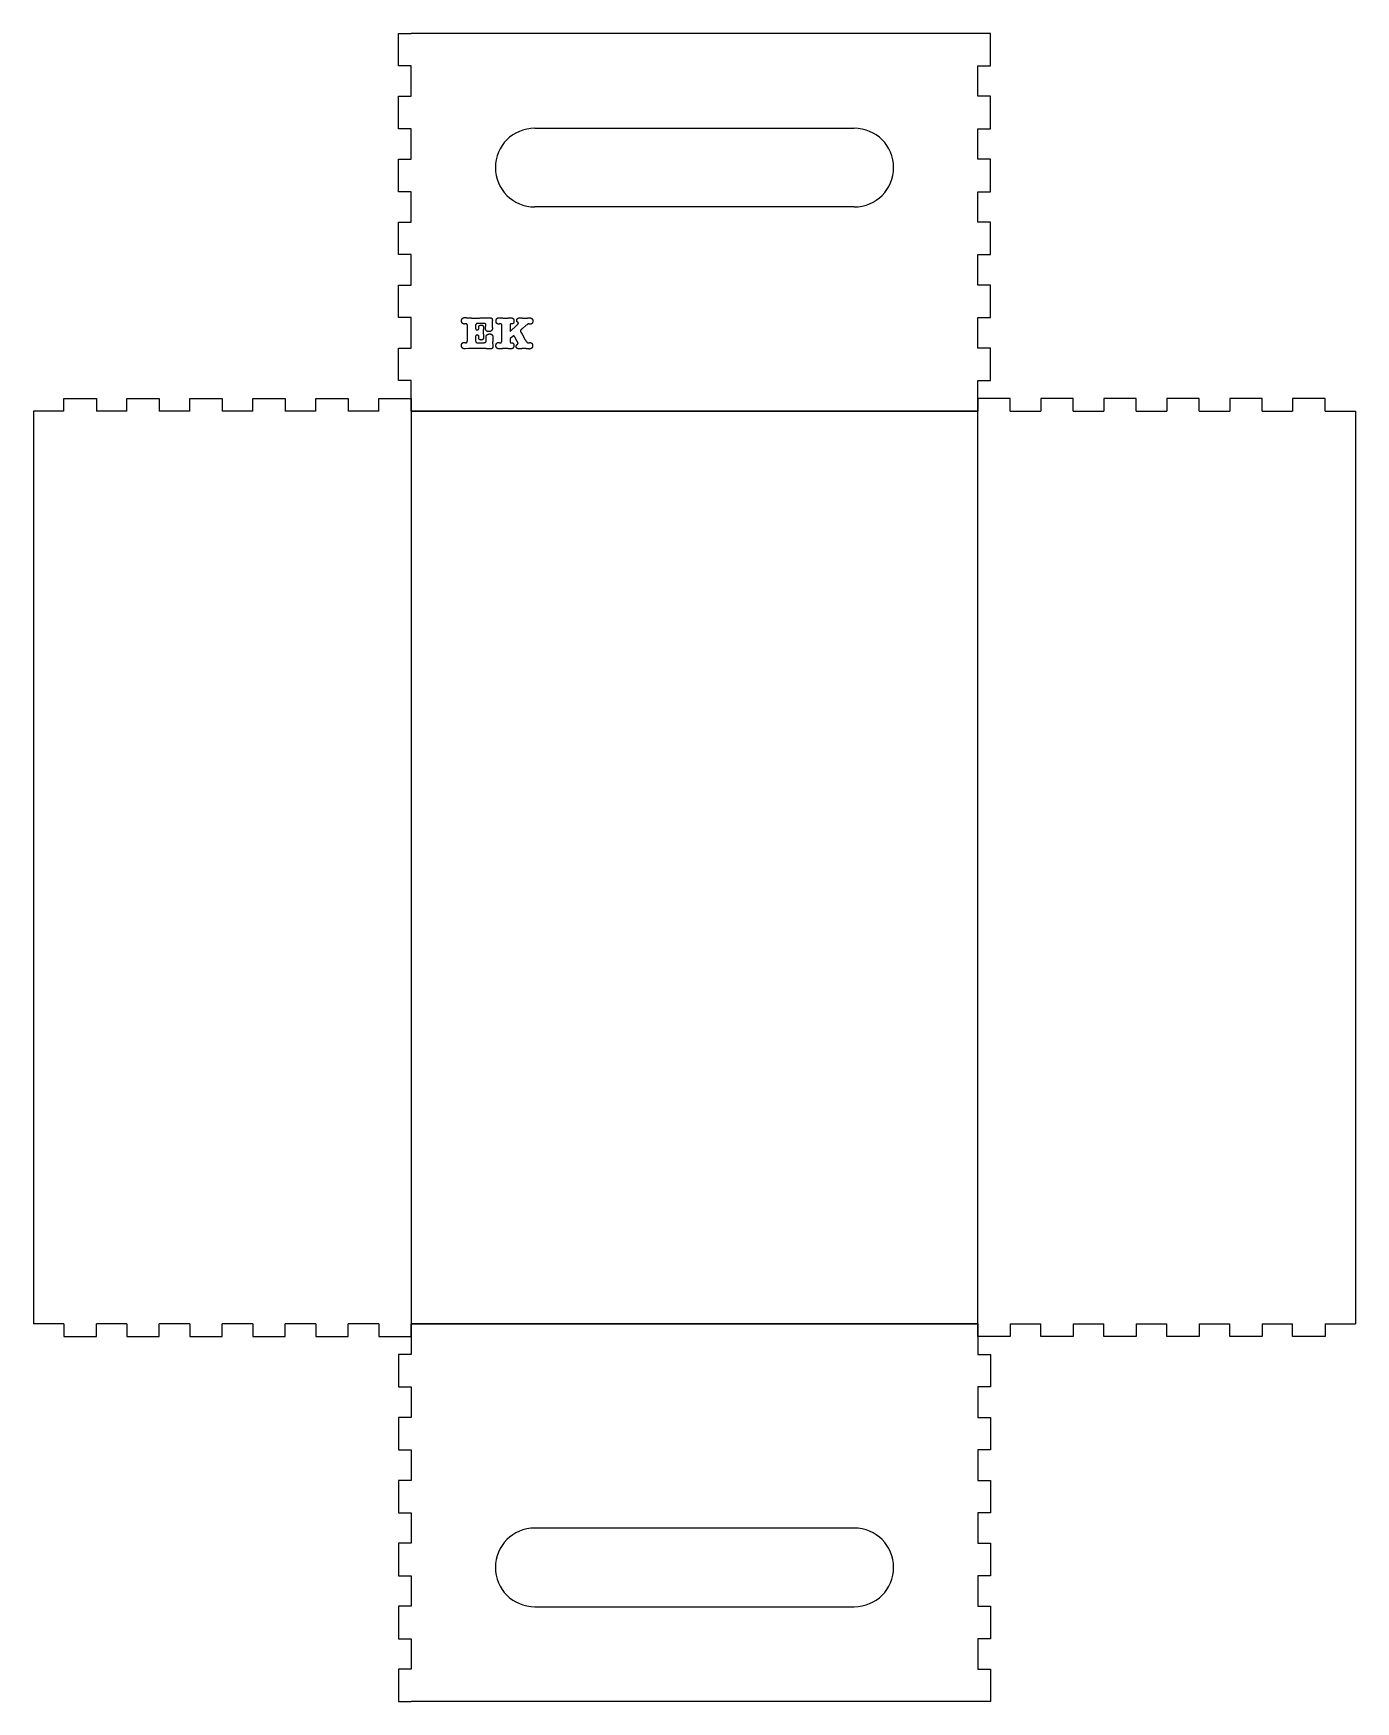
# Model space of a CAD drawing. Header units: millimetres. Extents: x -120 to 300, y -120 to 410.
import ezdxf

# ---------------------------------------------------------------- set-up
doc = ezdxf.new("R2010")
doc.units = ezdxf.units.MM
doc.layers.get('0').update_dxf_attribs({"linetype": 'CONTINUOUS'})

msp = doc.modelspace()

# ---------------------------------------------------------------- linework, layer by layer
for p, q in [((-4, 410), (0, 410)), ((-4, 399.7), (-4, 410)), ((180, 410), (0, 410)), ((184, 410), (180, 410)), ((184, 399.7), (184, 410)), ((0, 399.7), (-4, 399.7)), ((0, 390), (0, 399.7)), ((180, 399.7), (184, 399.7)), ((180, 390), (180, 399.7)), ((-4, 390), (0, 390)), ((-4, 379.7), (-4, 390)), ((184, 390), (180, 390)), ((184, 379.7), (184, 390)), ((0, 379.7), (-4, 379.7)), ((0, 370), (0, 379.7)), ((39.24, 379.85), (140.76, 379.85)), ((180, 379.7), (184, 379.7)), ((180, 370), (180, 379.7)), ((-4, 370), (0, 370)), ((-4, 359.7), (-4, 370)), ((184, 370), (180, 370)), ((184, 359.7), (184, 370)), ((0, 359.7), (-4, 359.7)), ((0, 350), (0, 359.7)), ((180, 359.7), (184, 359.7)), ((180, 350), (180, 359.7)), ((-4, 350), (0, 350)), ((-4, 339.7), (-4, 350)), ((140.76, 354.85), (39.24, 354.85)), ((184, 350), (180, 350)), ((184, 339.7), (184, 350)), ((0, 339.7), (-4, 339.7)), ((0, 330), (0, 339.7)), ((180, 339.7), (184, 339.7)), ((180, 330), (180, 339.7)), ((-4, 330), (0, 330)), ((-4, 319.7), (-4, 330)), ((184, 330), (180, 330)), ((184, 319.7), (184, 330)), ((0, 319.7), (-4, 319.7)), ((0, 310), (0, 319.7)), ((180, 319.7), (184, 319.7)), ((180, 310), (180, 319.7)), ((17.88, 312.71), (17.89, 316.78)), ((20.46, 313.65), (20.46, 312.55)), ((20.48, 317.16), (20.47, 316.34)), ((22.79, 317.83), (21.34, 317.84)), ((21.53, 316.31), (21.53, 316.5)), ((28.82, 312.68), (28.83, 316.74)), ((32.27, 313.73), (31.4, 313.01)), ((31.4, 313.01), (31.4, 312.51)), ((31.41, 315.3), (33.54, 317.26)), ((31.41, 316.88), (31.41, 315.3)), ((32, 317.69), (31.87, 317.69)), ((32.42, 313.87), (32.27, 313.73)), ((33.72, 312.13), (32.94, 313.48)), ((34.84, 315.1), (35.22, 314.42)), ((36.55, 317.25), (35.12, 316.01)), ((35.22, 314.42), (36.25, 312.65)), ((36.81, 317.45), (36.55, 317.25)), ((-4, 299.7), (-4, 310)), ((-4, 310), (0, 310)), ((18.25, 309.88), (17.14, 309.78)), ((21.32, 311.66), (22.17, 311.66)), ((184, 310), (180, 310)), ((184, 299.7), (184, 310)), ((0, 299.7), (-4, 299.7)), ((0, 290), (0, 299.7)), ((180, 290), (180, 299.7)), ((180, 299.7), (184, 299.7)), ((-110.3, 290), (-110.3, 294)), ((-110.3, 294), (-100, 294)), ((-100, 294), (-100, 290)), ((-90.3, 294), (-80, 294)), ((-90.3, 290), (-90.3, 294)), ((-80, 294), (-80, 290)), ((-70.3, 294), (-60, 294)), ((-70.3, 290), (-70.3, 294)), ((-60, 294), (-60, 290)), ((-50.3, 294), (-40, 294)), ((-50.3, 290), (-50.3, 294)), ((-40, 294), (-40, 290)), ((-30.3, 294), (-20, 294)), ((-30.3, 290), (-30.3, 294)), ((-20, 294), (-20, 290)), ((-10.3, 294), (0, 294)), ((-10.3, 290), (-10.3, 294)), ((0, 294), (0, 290)), ((190.3, 294), (180, 294)), ((180, 294), (180, 290)), ((190.3, 290), (190.3, 294)), ((210.3, 294), (200, 294)), ((200, 294), (200, 290)), ((210.3, 290), (210.3, 294)), ((230.3, 294), (220, 294)), ((220, 294), (220, 290)), ((230.3, 290), (230.3, 294)), ((250.3, 294), (240, 294)), ((240, 294), (240, 290)), ((250.3, 290), (250.3, 294)), ((270.3, 294), (260, 294)), ((260, 294), (260, 290)), ((270.3, 290), (270.3, 294)), ((290.3, 294), (280, 294)), ((280, 294), (280, 290)), ((290.3, 290), (290.3, 294)), ((-110.3, 290), (-120, 290)), ((-120, 290), (-120, 0)), ((-90.3, 290), (-100, 290)), ((-70.3, 290), (-80, 290)), ((-50.3, 290), (-60, 290)), ((-30.3, 290), (-40, 290)), ((-10.3, 290), (-20, 290)), ((180, 290), (0, 290)), ((0, 290), (0, 0)), ((0, 290), (180, 290)), ((180, 0), (180, 290)), ((190.3, 290), (200, 290)), ((210.3, 290), (220, 290)), ((230.3, 290), (240, 290)), ((250.3, 290), (260, 290)), ((270.3, 290), (280, 290)), ((290.3, 290), (300, 290)), ((300, 290), (300, 0)), ((-110.3, 0), (-120, 0)), ((-110.3, 0), (-110.3, -4)), ((-90.3, 0), (-100, 0)), ((-100, -4), (-100, 0)), ((-90.3, 0), (-90.3, -4)), ((-70.3, 0), (-80, 0)), ((-80, -4), (-80, 0)), ((-70.3, 0), (-70.3, -4)), ((-60, -4), (-60, 0)), ((-50.3, 0), (-60, 0)), ((-50.3, 0), (-50.3, -4)), ((-30.3, 0), (-40, 0)), ((-40, -4), (-40, 0)), ((-30.3, 0), (-30.3, -4)), ((-20, -4), (-20, 0)), ((-10.3, 0), (-20, 0)), ((-10.3, 0), (-10.3, -4)), ((0, 0), (180, 0)), ((0, -4), (0, 0)), ((0, 0), (180, 0)), ((180, 0), (0, 0)), ((0, 0), (0, -9.7)), ((180, 0), (180, -9.7)), ((180, -4), (180, 0)), ((190.3, 0), (200, 0)), ((190.3, 0), (190.3, -4)), ((200, -4), (200, 0)), ((210.3, 0), (220, 0)), ((210.3, 0), (210.3, -4)), ((220, -4), (220, 0)), ((230.3, 0), (230.3, -4)), ((230.3, 0), (240, 0)), ((240, -4), (240, 0)), ((250.3, 0), (250.3, -4)), ((250.3, 0), (260, 0)), ((260, -4), (260, 0)), ((270.3, 0), (280, 0)), ((270.3, 0), (270.3, -4)), ((280, -4), (280, 0)), ((290.3, 0), (290.3, -4)), ((290.3, 0), (300, 0)), ((-110.3, -4), (-100, -4)), ((-90.3, -4), (-80, -4)), ((-70.3, -4), (-60, -4)), ((-50.3, -4), (-40, -4)), ((-30.3, -4), (-20, -4)), ((-10.3, -4), (0, -4)), ((190.3, -4), (180, -4)), ((210.3, -4), (200, -4)), ((230.3, -4), (220, -4)), ((250.3, -4), (240, -4)), ((270.3, -4), (260, -4)), ((290.3, -4), (280, -4)), ((0, -9.7), (-4, -9.7)), ((-4, -9.7), (-4, -20)), ((180, -9.7), (184, -9.7)), ((184, -9.7), (184, -20)), ((-4, -20), (0, -20)), ((0, -20), (0, -29.7)), ((184, -20), (180, -20)), ((180, -20), (180, -29.7)), ((0, -29.7), (-4, -29.7)), ((-4, -29.7), (-4, -40)), ((180, -29.7), (184, -29.7)), ((184, -29.7), (184, -40)), ((-4, -40), (0, -40)), ((0, -40), (0, -49.7)), ((180, -40), (180, -49.7)), ((184, -40), (180, -40)), ((0, -49.7), (-4, -49.7)), ((-4, -49.7), (-4, -60)), ((180, -49.7), (184, -49.7)), ((184, -49.7), (184, -60)), ((-4, -60), (0, -60)), ((0, -60), (0, -69.7)), ((184, -60), (180, -60)), ((180, -60), (180, -69.7)), ((140.76, -64.85), (39.24, -64.85)), ((-4, -69.7), (-4, -80)), ((0, -69.7), (-4, -69.7)), ((180, -69.7), (184, -69.7)), ((184, -69.7), (184, -80)), ((-4, -80), (0, -80)), ((0, -80), (0, -89.7)), ((180, -80), (180, -89.7)), ((184, -80), (180, -80)), ((-4, -89.7), (-4, -100)), ((0, -89.7), (-4, -89.7)), ((39.24, -89.85), (140.76, -89.85)), ((180, -89.7), (184, -89.7)), ((184, -89.7), (184, -100)), ((-4, -100), (0, -100)), ((0, -100), (0, -109.7)), ((180, -100), (180, -109.7)), ((184, -100), (180, -100)), ((0, -109.7), (-4, -109.7)), ((-4, -109.7), (-4, -120)), ((180, -109.7), (184, -109.7)), ((184, -109.7), (184, -120)), ((-4, -120), (0, -120)), ((180, -120), (0, -120)), ((184, -120), (180, -120))]:
    msp.add_line(p, q)
for centre, start, end in [((39.24, 367.35), 90, 180), ((140.76, 367.35), 0, 90), ((39.24, 367.35), 180, 270), ((140.76, 367.35), -90, 0), ((39.24, -77.35), 90, 180), ((140.76, -77.35), 0, 90), ((39.24, -77.35), 180, 270), ((140.76, -77.35), -90, 0)]:
    msp.add_arc(centre, 12.5, start, end)
for points in [[(16.01, 318.63), (16.01, 319.7), (17.08, 319.7)], [(16.24, 317.94), (16.01, 318.22), (16.01, 318.63)], [(17.08, 319.7), (17.33, 319.7), (18.09, 319.64)], [(18.09, 319.64), (19.24, 319.54), (20.31, 319.54)], [(20.31, 319.54), (20.41, 319.54), (22.07, 319.58)], [(22.07, 319.58), (23.27, 319.61), (23.65, 319.63)], [(23.65, 319.63), (24.28, 319.68), (24.97, 319.67)], [(24.97, 319.67), (25.79, 319.67), (25.79, 318.95)], [(25.73, 318.26), (25.68, 317.81), (25.68, 317.57)], [(25.79, 318.95), (25.79, 318.72), (25.73, 318.26)], [(26.95, 318.6), (26.95, 319.1), (27.23, 319.37)], [(27.16, 317.91), (26.94, 318.19), (26.95, 318.6)], [(27.23, 319.37), (27.52, 319.67), (28, 319.66)], [(28, 319.66), (28.33, 319.66), (28.99, 319.59)], [(28.99, 319.59), (29.66, 319.51), (30.01, 319.51)], [(30.01, 319.51), (30.29, 319.51), (30.85, 319.58)], [(30.85, 319.58), (31.41, 319.65), (31.68, 319.65)], [(31.68, 319.65), (32.12, 319.65), (32.39, 319.36)], [(32.65, 318.57), (32.65, 317.69), (32, 317.69)], [(32.39, 319.36), (32.65, 319.06), (32.65, 318.57)], [(33.53, 318.8), (33.53, 319.18), (33.8, 319.41)], [(33.81, 318.25), (33.53, 318.46), (33.53, 318.8)], [(33.8, 319.41), (34.06, 319.65), (34.49, 319.65)], [(34, 318.12), (33.94, 318.18), (33.81, 318.25)], [(34.06, 317.95), (34.06, 318.06), (34, 318.12)], [(34.49, 319.65), (34.76, 319.64), (35.29, 319.57)], [(35.29, 319.57), (35.83, 319.5), (36.11, 319.49)], [(36.11, 319.49), (36.42, 319.49), (36.96, 319.58)], [(36.96, 319.58), (37.33, 319.64), (37.59, 319.64)], [(37.59, 319.64), (38.08, 319.64), (38.36, 319.36)], [(38.36, 319.36), (38.65, 319.09), (38.65, 318.62)], [(38.65, 318.62), (38.65, 318.2), (38.41, 317.89)], [(16.81, 317.66), (16.47, 317.66), (16.24, 317.94)], [(17.15, 317.7), (16.96, 317.66), (16.81, 317.66)], [(17.5, 317.76), (17.41, 317.76), (17.15, 317.7)], [(17.48, 311.72), (17.88, 311.72), (17.88, 312.71)], [(17.89, 316.78), (17.9, 317.76), (17.5, 317.76)], [(20.89, 314.11), (20.47, 314.12), (20.46, 313.65)], [(20.47, 316.34), (20.47, 316.09), (20.53, 315.96)], [(20.7, 317.75), (20.48, 317.62), (20.48, 317.16)], [(20.53, 315.96), (20.6, 315.84), (20.88, 315.84)], [(21.34, 317.84), (20.86, 317.84), (20.7, 317.75)], [(20.88, 315.84), (21.53, 315.84), (21.53, 316.31)], [(21.52, 313.76), (21.52, 314.11), (20.89, 314.11)], [(21.49, 313.41), (21.49, 313.48), (21.52, 313.76)], [(21.49, 313.33), (21.49, 313.41), (21.49, 313.41)], [(22.22, 312.58), (21.49, 312.59), (21.49, 313.33)], [(21.51, 316.72), (21.52, 317.34), (22.24, 317.34)], [(21.53, 316.5), (21.51, 316.59), (21.51, 316.72)], [(23, 313.45), (23, 312.58), (22.22, 312.58)], [(22.24, 317.34), (22.98, 317.33), (22.98, 316.59)], [(23.41, 317.8), (23.29, 317.83), (22.79, 317.83)], [(22.95, 316.13), (22.89, 315.65), (22.89, 315.24)], [(22.89, 315.24), (22.89, 314.86), (22.94, 314.27)], [(22.94, 314.27), (23, 313.68), (23, 313.45)], [(22.98, 316.59), (22.98, 316.38), (22.95, 316.13)], [(23.75, 317.4), (23.75, 317.73), (23.41, 317.8)], [(23.61, 316.38), (23.61, 316.57), (23.67, 316.91)], [(24.71, 315.25), (23.61, 315.25), (23.61, 316.38)], [(23.67, 316.91), (23.75, 317.24), (23.75, 317.4)], [(23.78, 313.36), (23.78, 313.9), (24.09, 314.21)], [(23.82, 312.87), (23.78, 313.17), (23.78, 313.36)], [(23.86, 312.39), (23.86, 312.59), (23.82, 312.87)], [(24.09, 314.21), (24.4, 314.51), (24.92, 314.51)], [(25.48, 315.54), (25.18, 315.24), (24.71, 315.25)], [(24.92, 314.51), (26, 314.51), (25.99, 313.34)], [(25.81, 316.25), (25.81, 315.83), (25.48, 315.54)], [(25.68, 317.57), (25.68, 317.34), (25.74, 316.9)], [(25.74, 316.9), (25.81, 316.47), (25.81, 316.25)], [(25.99, 313.34), (25.99, 312.96), (25.95, 312.53)], [(27.73, 317.63), (27.4, 317.63), (27.16, 317.91)], [(28.09, 317.67), (27.87, 317.63), (27.73, 317.63)], [(28.44, 317.73), (28.32, 317.73), (28.09, 317.67)], [(28.8, 317.35), (28.73, 317.73), (28.44, 317.73)], [(28.83, 316.74), (28.83, 317.21), (28.8, 317.35)], [(31.69, 317.7), (31.46, 317.7), (31.41, 317.4)], [(31.41, 317.4), (31.41, 317.38), (31.41, 316.88)], [(31.87, 317.69), (31.81, 317.7), (31.69, 317.7)], [(32.58, 313.95), (32.49, 313.95), (32.42, 313.87)], [(32.94, 313.48), (32.68, 313.95), (32.58, 313.95)], [(33.54, 317.26), (34.05, 317.73), (34.06, 317.95)], [(35.12, 316.01), (34.68, 315.63), (34.68, 315.47)], [(34.68, 315.47), (34.68, 315.38), (34.84, 315.1)], [(37.31, 317.7), (37.13, 317.7), (36.81, 317.45)], [(37.59, 317.64), (37.41, 317.7), (37.31, 317.7)], [(37.88, 317.6), (37.78, 317.6), (37.59, 317.64)], [(38.41, 317.89), (38.19, 317.6), (37.88, 317.6)], [(15.98, 310.86), (15.99, 311.27), (16.21, 311.55)], [(16.26, 310.08), (15.98, 310.39), (15.98, 310.86)], [(16.21, 311.55), (16.44, 311.82), (16.79, 311.82)], [(17.01, 309.77), (16.55, 309.77), (16.26, 310.08)], [(16.79, 311.82), (16.91, 311.82), (17.15, 311.76)], [(17.08, 309.77), (17.04, 309.77), (17.01, 309.77)], [(17.14, 309.78), (17.12, 309.78), (17.08, 309.77)], [(17.15, 311.76), (17.38, 311.72), (17.48, 311.72)], [(19.47, 309.92), (18.74, 309.93), (18.25, 309.88)], [(20.78, 309.92), (20.78, 309.92), (19.47, 309.92)], [(20.46, 312.55), (20.46, 312.03), (20.64, 311.84)], [(20.64, 311.84), (20.83, 311.67), (21.32, 311.66)], [(24.19, 309.81), (23.12, 309.88), (20.78, 309.92)], [(22.17, 311.66), (23.11, 311.66), (23.48, 311.82)], [(23.48, 311.82), (23.86, 311.98), (23.86, 312.39)], [(25.12, 309.76), (24.84, 309.76), (24.19, 309.81)], [(25.98, 310.45), (25.98, 309.76), (25.12, 309.76)], [(25.95, 312.53), (25.87, 311.83), (25.87, 311.65)], [(25.87, 311.65), (25.87, 311.49), (25.94, 311.02)], [(25.94, 311.02), (25.98, 310.74), (25.98, 310.45)], [(26.92, 310.83), (26.92, 311.25), (27.14, 311.51)], [(27.21, 310.05), (26.92, 310.34), (26.92, 310.83)], [(27.14, 311.51), (27.38, 311.79), (27.73, 311.79)], [(27.98, 309.75), (27.51, 309.75), (27.21, 310.05)], [(27.73, 311.79), (27.85, 311.79), (28.07, 311.73)], [(28.93, 309.82), (28.3, 309.75), (27.98, 309.75)], [(28.07, 311.73), (28.3, 311.69), (28.42, 311.69)], [(28.42, 311.69), (28.82, 311.69), (28.82, 312.68)], [(29.91, 309.89), (29.57, 309.89), (28.93, 309.82)], [(30.42, 309.88), (30.2, 309.89), (29.91, 309.89)], [(31.04, 309.8), (30.59, 309.86), (30.42, 309.88)], [(31.64, 309.74), (31.44, 309.74), (31.04, 309.8)], [(31.4, 312.51), (31.4, 312.02), (31.4, 312)], [(31.4, 312), (31.44, 311.69), (31.69, 311.69)], [(32.36, 310.03), (32.1, 309.74), (31.64, 309.74)], [(31.69, 311.69), (31.71, 311.69), (31.76, 311.71)], [(31.76, 311.71), (31.82, 311.71), (31.85, 311.71)], [(31.85, 311.71), (31.9, 311.72), (31.98, 311.72)], [(31.98, 311.72), (32.63, 311.72), (32.63, 310.81)], [(32.63, 310.81), (32.63, 310.33), (32.36, 310.03)], [(33.34, 310.56), (33.35, 310.9), (33.76, 311.23)], [(33.61, 309.97), (33.34, 310.21), (33.34, 310.56)], [(34.25, 309.73), (33.87, 309.74), (33.61, 309.97)], [(33.95, 311.55), (33.95, 311.71), (33.72, 312.13)], [(33.76, 311.23), (33.95, 311.38), (33.95, 311.55)], [(35.03, 309.81), (34.51, 309.73), (34.25, 309.73)], [(35.82, 309.88), (35.56, 309.88), (35.03, 309.81)], [(36.85, 309.79), (36.27, 309.87), (35.82, 309.88)], [(36.25, 312.65), (36.82, 311.66), (37.16, 311.66)], [(37.51, 309.72), (37.23, 309.73), (36.85, 309.79)], [(37.16, 311.66), (37.25, 311.66), (37.45, 311.7)], [(37.45, 311.7), (37.67, 311.76), (37.79, 311.76)], [(38.28, 310.02), (37.99, 309.72), (37.51, 309.72)], [(37.79, 311.76), (38.58, 311.76), (38.58, 310.79)], [(38.58, 310.79), (38.58, 310.31), (38.28, 310.02)]]:
    msp.add_open_spline(points, degree=2)

doc.saveas('drawing.dxf')
